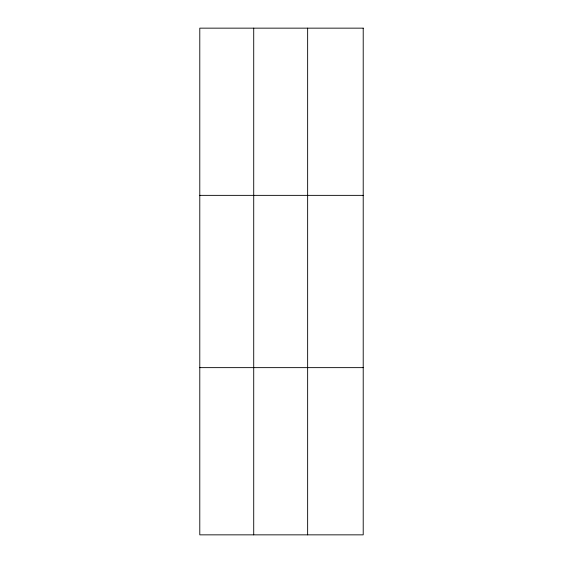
<?xml version="1.0" encoding="UTF-8"?>
<svg xmlns="http://www.w3.org/2000/svg" width="563" height="563" viewBox="0 0 563 563"><rect width="100%" height="100%" fill="white"/><g stroke="black" fill="none" stroke-linecap="round" stroke-linejoin="round"><path stroke-width="0.84" d="M253.716 28.15L253.716 534.85M307.644 28.15L307.644 534.85M199.788 195.361L363.212 195.361M199.788 367.639L363.212 367.639M363.212 28.15L363.212 534.85L199.788 534.85L199.788 28.15L363.212 28.15"/></g></svg>
